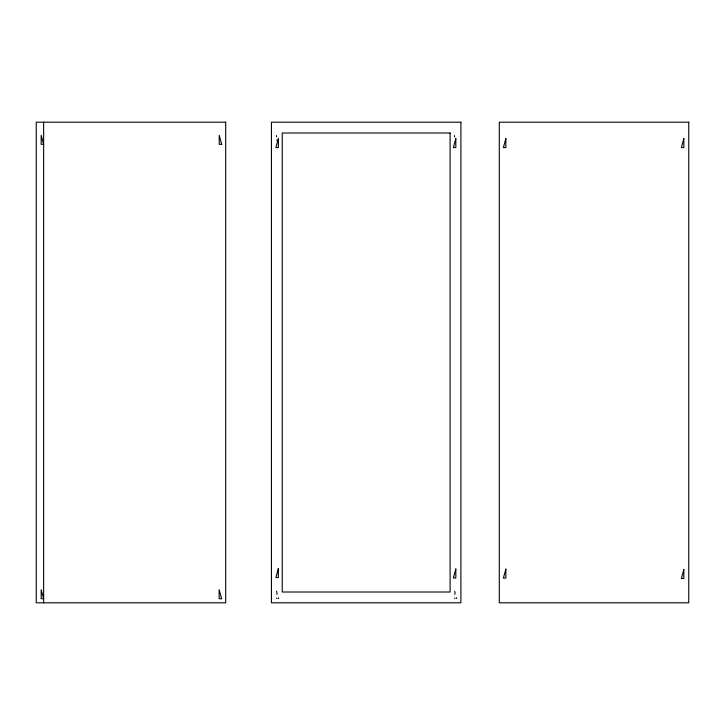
<?xml version="1.0" encoding="UTF-8"?>
<svg xmlns="http://www.w3.org/2000/svg" width="725" height="725" viewBox="0 0 725 725"><rect width="100%" height="100%" fill="white"/><g stroke="black" fill="none" stroke-linecap="round" stroke-linejoin="round"><path stroke-width="0.54" stroke-dasharray="3.62 2.72" d="M455.01 137.315L454.466 135.312L454.466 137.569M276.905 137.315L276.361 135.312L276.361 140.949M278.826 598.714L276.361 598.714L276.361 589.688L278.826 598.714M456.931 598.714L454.466 598.714L454.466 589.688L456.931 598.714"/><path stroke-width="1.09" d="M43.636 122.19L43.636 602.81M278.346 138.593L275.89 147.61L278.346 147.61L278.346 138.593M278.346 568.545L275.89 577.571L278.346 577.571L278.346 568.545M455.817 138.593L453.352 147.61L455.817 147.61L455.817 138.593M505.851 138.593L503.395 147.61L505.851 147.61L505.851 138.593M455.817 568.98L453.352 577.997L455.817 577.997L455.817 568.98M505.851 569.098L503.395 578.115L505.851 578.115L505.851 569.098M683.829 138.593L681.364 147.61L683.829 147.61L683.829 138.593M683.829 569.533L681.364 578.55L683.829 578.55L683.829 569.533M225.711 122.19L36.25 122.19L36.25 602.81L225.711 602.81L225.711 122.19M460.901 122.19L271.44 122.19L271.44 602.81L460.901 602.81L460.901 122.19M688.75 122.19L499.289 122.19L499.289 602.81L688.75 602.81L688.75 122.19M450.098 132.992L282.243 132.992L282.243 592.008L450.098 592.008L450.098 132.992M43.636 144.329L41.171 144.329L41.171 135.312L43.636 144.329M221.687 144.329L219.231 144.329L219.231 135.312L221.687 144.329M43.636 598.714L41.171 598.714L41.171 589.688L43.636 598.714M221.605 598.714L219.149 598.714L219.149 589.688L221.605 598.714"/></g></svg>
